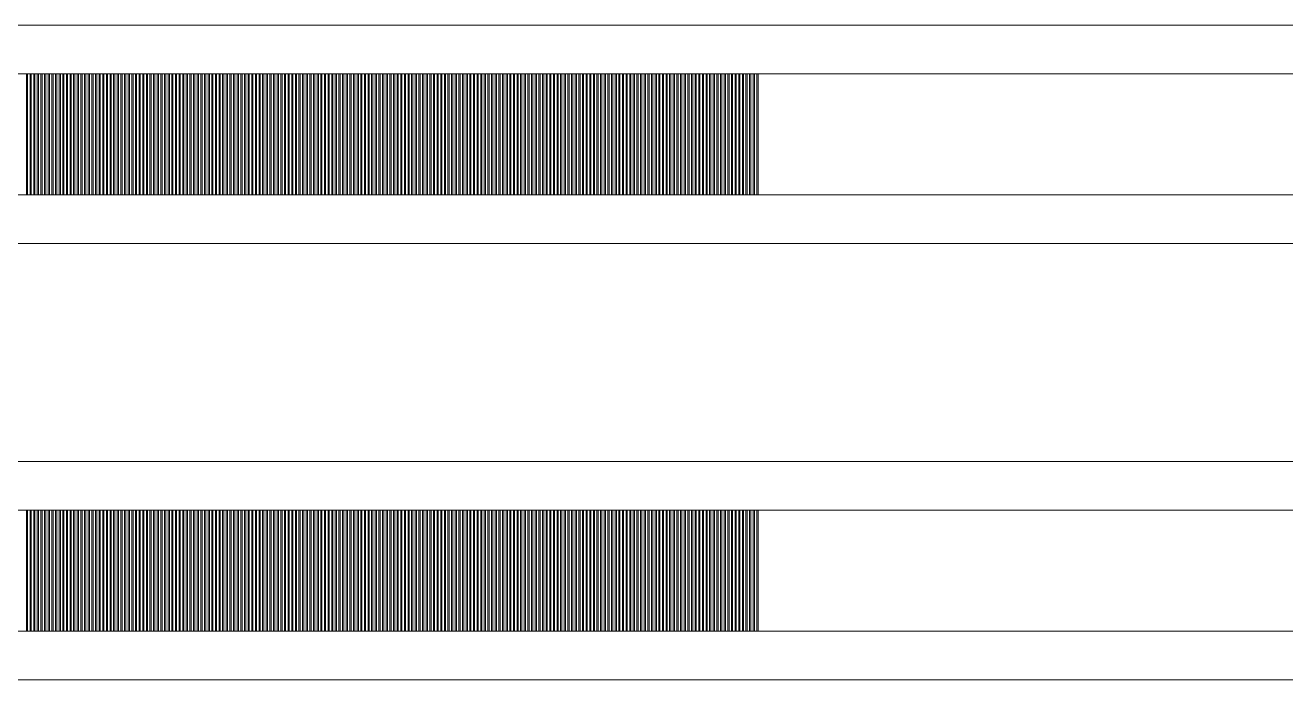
# Model space of a CAD drawing. Extents: x 1000 to 49000, y 2919 to 77300.
# Drawn here: x 40009 to 40529, y 37530 to 37800 of the extents above; entities that cross this region are included whole.
import ezdxf

# ---------------------------------------------------------------- set-up
doc = ezdxf.new("R2010")
doc.units = 13
doc.layers.add('Outer', color=1, linetype='Continuous', lineweight=0, true_color=0xff0000)

msp = doc.modelspace()

# ---------------------------------------------------------------- linework, layer by layer
at = {"layer": 'Outer'}
for points in [[(39830, 37780), (39830, 37800), (41340, 37800), (41340, 37780), (39830, 37780)], [(40010, 37730), (40009.5, 37730), (40009.5, 37780), (40010, 37780), (40010, 37730)], [(40011.5, 37730), (40011, 37730), (40011, 37780), (40011.5, 37780), (40011.5, 37730)], [(40013, 37730), (40012.5, 37730), (40012.5, 37780), (40013, 37780), (40013, 37730)], [(40014.5, 37730), (40014, 37730), (40014, 37780), (40014.5, 37780), (40014.5, 37730)], [(40016, 37730), (40015.5, 37730), (40015.5, 37780), (40016, 37780), (40016, 37730)], [(40017.5, 37730), (40017, 37730), (40017, 37780), (40017.5, 37780), (40017.5, 37730)], [(40019, 37730), (40018.5, 37730), (40018.5, 37780), (40019, 37780), (40019, 37730)], [(40020.5, 37730), (40020, 37730), (40020, 37780), (40020.5, 37780), (40020.5, 37730)], [(40022, 37730), (40021.5, 37730), (40021.5, 37780), (40022, 37780), (40022, 37730)], [(40023.5, 37730), (40023, 37730), (40023, 37780), (40023.5, 37780), (40023.5, 37730)], [(40025, 37730), (40024.5, 37730), (40024.5, 37780), (40025, 37780), (40025, 37730)], [(40026.5, 37730), (40026, 37730), (40026, 37780), (40026.5, 37780), (40026.5, 37730)], [(40028, 37730), (40027.5, 37730), (40027.5, 37780), (40028, 37780), (40028, 37730)], [(40029.5, 37730), (40029, 37730), (40029, 37780), (40029.5, 37780), (40029.5, 37730)], [(40031, 37730), (40030.5, 37730), (40030.5, 37780), (40031, 37780), (40031, 37730)], [(40032.5, 37730), (40032, 37730), (40032, 37780), (40032.5, 37780), (40032.5, 37730)], [(40034, 37730), (40033.5, 37730), (40033.5, 37780), (40034, 37780), (40034, 37730)], [(40035.5, 37730), (40035, 37730), (40035, 37780), (40035.5, 37780), (40035.5, 37730)], [(40037, 37730), (40036.5, 37730), (40036.5, 37780), (40037, 37780), (40037, 37730)], [(40038.5, 37730), (40038, 37730), (40038, 37780), (40038.5, 37780), (40038.5, 37730)], [(40040, 37730), (40039.5, 37730), (40039.5, 37780), (40040, 37780), (40040, 37730)], [(40041.5, 37730), (40041, 37730), (40041, 37780), (40041.5, 37780), (40041.5, 37730)], [(40043, 37730), (40042.5, 37730), (40042.5, 37780), (40043, 37780), (40043, 37730)], [(40044.5, 37730), (40044, 37730), (40044, 37780), (40044.5, 37780), (40044.5, 37730)], [(40046, 37730), (40045.5, 37730), (40045.5, 37780), (40046, 37780), (40046, 37730)], [(40047.5, 37730), (40047, 37730), (40047, 37780), (40047.5, 37780), (40047.5, 37730)], [(40049, 37730), (40048.5, 37730), (40048.5, 37780), (40049, 37780), (40049, 37730)], [(40050.5, 37730), (40050, 37730), (40050, 37780), (40050.5, 37780), (40050.5, 37730)], [(40052, 37730), (40051.5, 37730), (40051.5, 37780), (40052, 37780), (40052, 37730)], [(40053.5, 37730), (40053, 37730), (40053, 37780), (40053.5, 37780), (40053.5, 37730)], [(40055, 37730), (40054.5, 37730), (40054.5, 37780), (40055, 37780), (40055, 37730)], [(40056.5, 37730), (40056, 37730), (40056, 37780), (40056.5, 37780), (40056.5, 37730)], [(40058, 37730), (40057.5, 37730), (40057.5, 37780), (40058, 37780), (40058, 37730)], [(40059.5, 37730), (40059, 37730), (40059, 37780), (40059.5, 37780), (40059.5, 37730)], [(40061, 37730), (40060.5, 37730), (40060.5, 37780), (40061, 37780), (40061, 37730)], [(40062.5, 37730), (40062, 37730), (40062, 37780), (40062.5, 37780), (40062.5, 37730)], [(40064, 37730), (40063.5, 37730), (40063.5, 37780), (40064, 37780), (40064, 37730)], [(40065.5, 37730), (40065, 37730), (40065, 37780), (40065.5, 37780), (40065.5, 37730)], [(40067, 37730), (40066.5, 37730), (40066.5, 37780), (40067, 37780), (40067, 37730)], [(40068.5, 37730), (40068, 37730), (40068, 37780), (40068.5, 37780), (40068.5, 37730)], [(40070, 37730), (40069.5, 37730), (40069.5, 37780), (40070, 37780), (40070, 37730)], [(40071.5, 37730), (40071, 37730), (40071, 37780), (40071.5, 37780), (40071.5, 37730)], [(40073, 37730), (40072.5, 37730), (40072.5, 37780), (40073, 37780), (40073, 37730)], [(40074.5, 37730), (40074, 37730), (40074, 37780), (40074.5, 37780), (40074.5, 37730)], [(40076, 37730), (40075.5, 37730), (40075.5, 37780), (40076, 37780), (40076, 37730)], [(40077.5, 37730), (40077, 37730), (40077, 37780), (40077.5, 37780), (40077.5, 37730)], [(40079, 37730), (40078.5, 37730), (40078.5, 37780), (40079, 37780), (40079, 37730)], [(40080.5, 37730), (40080, 37730), (40080, 37780), (40080.5, 37780), (40080.5, 37730)], [(40082, 37730), (40081.5, 37730), (40081.5, 37780), (40082, 37780), (40082, 37730)], [(40083.5, 37730), (40083, 37730), (40083, 37780), (40083.5, 37780), (40083.5, 37730)], [(40085, 37730), (40084.5, 37730), (40084.5, 37780), (40085, 37780), (40085, 37730)], [(40086.5, 37730), (40086, 37730), (40086, 37780), (40086.5, 37780), (40086.5, 37730)], [(40088, 37730), (40087.5, 37730), (40087.5, 37780), (40088, 37780), (40088, 37730)], [(40089.5, 37730), (40089, 37730), (40089, 37780), (40089.5, 37780), (40089.5, 37730)], [(40091, 37730), (40090.5, 37730), (40090.5, 37780), (40091, 37780), (40091, 37730)], [(40092.5, 37730), (40092, 37730), (40092, 37780), (40092.5, 37780), (40092.5, 37730)], [(40094, 37730), (40093.5, 37730), (40093.5, 37780), (40094, 37780), (40094, 37730)], [(40095.5, 37730), (40095, 37730), (40095, 37780), (40095.5, 37780), (40095.5, 37730)], [(40097, 37730), (40096.5, 37730), (40096.5, 37780), (40097, 37780), (40097, 37730)], [(40098.5, 37730), (40098, 37730), (40098, 37780), (40098.5, 37780), (40098.5, 37730)], [(40100, 37730), (40099.5, 37730), (40099.5, 37780), (40100, 37780), (40100, 37730)], [(40101.5, 37730), (40101, 37730), (40101, 37780), (40101.5, 37780), (40101.5, 37730)], [(40103, 37730), (40102.5, 37730), (40102.5, 37780), (40103, 37780), (40103, 37730)], [(40104.5, 37730), (40104, 37730), (40104, 37780), (40104.5, 37780), (40104.5, 37730)], [(40106, 37730), (40105.5, 37730), (40105.5, 37780), (40106, 37780), (40106, 37730)], [(40107.5, 37730), (40107, 37730), (40107, 37780), (40107.5, 37780), (40107.5, 37730)], [(40109, 37730), (40108.5, 37730), (40108.5, 37780), (40109, 37780), (40109, 37730)], [(40110.5, 37730), (40110, 37730), (40110, 37780), (40110.5, 37780), (40110.5, 37730)], [(40112, 37730), (40111.5, 37730), (40111.5, 37780), (40112, 37780), (40112, 37730)], [(40113.5, 37730), (40113, 37730), (40113, 37780), (40113.5, 37780), (40113.5, 37730)], [(40115, 37730), (40114.5, 37730), (40114.5, 37780), (40115, 37780), (40115, 37730)], [(40116.5, 37730), (40116, 37730), (40116, 37780), (40116.5, 37780), (40116.5, 37730)], [(40118, 37730), (40117.5, 37730), (40117.5, 37780), (40118, 37780), (40118, 37730)], [(40119.5, 37730), (40119, 37730), (40119, 37780), (40119.5, 37780), (40119.5, 37730)], [(40121, 37730), (40120.5, 37730), (40120.5, 37780), (40121, 37780), (40121, 37730)], [(40122.5, 37730), (40122, 37730), (40122, 37780), (40122.5, 37780), (40122.5, 37730)], [(40124, 37730), (40123.5, 37730), (40123.5, 37780), (40124, 37780), (40124, 37730)], [(40125.5, 37730), (40125, 37730), (40125, 37780), (40125.5, 37780), (40125.5, 37730)], [(40127, 37730), (40126.5, 37730), (40126.5, 37780), (40127, 37780), (40127, 37730)], [(40128.5, 37730), (40128, 37730), (40128, 37780), (40128.5, 37780), (40128.5, 37730)], [(40130, 37730), (40129.5, 37730), (40129.5, 37780), (40130, 37780), (40130, 37730)], [(40131.5, 37730), (40131, 37730), (40131, 37780), (40131.5, 37780), (40131.5, 37730)], [(40133, 37730), (40132.5, 37730), (40132.5, 37780), (40133, 37780), (40133, 37730)], [(40134.5, 37730), (40134, 37730), (40134, 37780), (40134.5, 37780), (40134.5, 37730)], [(40136, 37730), (40135.5, 37730), (40135.5, 37780), (40136, 37780), (40136, 37730)], [(40137.5, 37730), (40137, 37730), (40137, 37780), (40137.5, 37780), (40137.5, 37730)], [(40139, 37730), (40138.5, 37730), (40138.5, 37780), (40139, 37780), (40139, 37730)], [(40140.5, 37730), (40140, 37730), (40140, 37780), (40140.5, 37780), (40140.5, 37730)], [(40142, 37730), (40141.5, 37730), (40141.5, 37780), (40142, 37780), (40142, 37730)], [(40143.5, 37730), (40143, 37730), (40143, 37780), (40143.5, 37780), (40143.5, 37730)], [(40145, 37730), (40144.5, 37730), (40144.5, 37780), (40145, 37780), (40145, 37730)], [(40146.5, 37730), (40146, 37730), (40146, 37780), (40146.5, 37780), (40146.5, 37730)], [(40148, 37730), (40147.5, 37730), (40147.5, 37780), (40148, 37780), (40148, 37730)], [(40149.5, 37730), (40149, 37730), (40149, 37780), (40149.5, 37780), (40149.5, 37730)], [(40151, 37730), (40150.5, 37730), (40150.5, 37780), (40151, 37780), (40151, 37730)], [(40152.5, 37730), (40152, 37730), (40152, 37780), (40152.5, 37780), (40152.5, 37730)], [(40154, 37730), (40153.5, 37730), (40153.5, 37780), (40154, 37780), (40154, 37730)], [(40155.5, 37730), (40155, 37730), (40155, 37780), (40155.5, 37780), (40155.5, 37730)], [(40157, 37730), (40156.5, 37730), (40156.5, 37780), (40157, 37780), (40157, 37730)], [(40158.5, 37730), (40158, 37730), (40158, 37780), (40158.5, 37780), (40158.5, 37730)], [(40160, 37730), (40159.5, 37730), (40159.5, 37780), (40160, 37780), (40160, 37730)], [(40161.5, 37730), (40161, 37730), (40161, 37780), (40161.5, 37780), (40161.5, 37730)], [(40163, 37730), (40162.5, 37730), (40162.5, 37780), (40163, 37780), (40163, 37730)], [(40164.5, 37730), (40164, 37730), (40164, 37780), (40164.5, 37780), (40164.5, 37730)], [(40166, 37730), (40165.5, 37730), (40165.5, 37780), (40166, 37780), (40166, 37730)], [(40167.5, 37730), (40167, 37730), (40167, 37780), (40167.5, 37780), (40167.5, 37730)], [(40169, 37730), (40168.5, 37730), (40168.5, 37780), (40169, 37780), (40169, 37730)], [(40170.5, 37730), (40170, 37730), (40170, 37780), (40170.5, 37780), (40170.5, 37730)], [(40172, 37730), (40171.5, 37730), (40171.5, 37780), (40172, 37780), (40172, 37730)], [(40173.5, 37730), (40173, 37730), (40173, 37780), (40173.5, 37780), (40173.5, 37730)], [(40175, 37730), (40174.5, 37730), (40174.5, 37780), (40175, 37780), (40175, 37730)], [(40176.5, 37730), (40176, 37730), (40176, 37780), (40176.5, 37780), (40176.5, 37730)], [(40178, 37730), (40177.5, 37730), (40177.5, 37780), (40178, 37780), (40178, 37730)], [(40179.5, 37730), (40179, 37730), (40179, 37780), (40179.5, 37780), (40179.5, 37730)], [(40181, 37730), (40180.5, 37730), (40180.5, 37780), (40181, 37780), (40181, 37730)], [(40182.5, 37730), (40182, 37730), (40182, 37780), (40182.5, 37780), (40182.5, 37730)], [(40184, 37730), (40183.5, 37730), (40183.5, 37780), (40184, 37780), (40184, 37730)], [(40185.5, 37730), (40185, 37730), (40185, 37780), (40185.5, 37780), (40185.5, 37730)], [(40187, 37730), (40186.5, 37730), (40186.5, 37780), (40187, 37780), (40187, 37730)], [(40188.5, 37730), (40188, 37730), (40188, 37780), (40188.5, 37780), (40188.5, 37730)], [(40190, 37730), (40189.5, 37730), (40189.5, 37780), (40190, 37780), (40190, 37730)], [(40191.5, 37730), (40191, 37730), (40191, 37780), (40191.5, 37780), (40191.5, 37730)], [(40193, 37730), (40192.5, 37730), (40192.5, 37780), (40193, 37780), (40193, 37730)], [(40194.5, 37730), (40194, 37730), (40194, 37780), (40194.5, 37780), (40194.5, 37730)], [(40196, 37730), (40195.5, 37730), (40195.5, 37780), (40196, 37780), (40196, 37730)], [(40197.5, 37730), (40197, 37730), (40197, 37780), (40197.5, 37780), (40197.5, 37730)], [(40199, 37730), (40198.5, 37730), (40198.5, 37780), (40199, 37780), (40199, 37730)], [(40200.5, 37730), (40200, 37730), (40200, 37780), (40200.5, 37780), (40200.5, 37730)], [(40202, 37730), (40201.5, 37730), (40201.5, 37780), (40202, 37780), (40202, 37730)], [(40203.5, 37730), (40203, 37730), (40203, 37780), (40203.5, 37780), (40203.5, 37730)], [(40205, 37730), (40204.5, 37730), (40204.5, 37780), (40205, 37780), (40205, 37730)], [(40206.5, 37730), (40206, 37730), (40206, 37780), (40206.5, 37780), (40206.5, 37730)], [(40208, 37730), (40207.5, 37730), (40207.5, 37780), (40208, 37780), (40208, 37730)], [(40209.5, 37730), (40209, 37730), (40209, 37780), (40209.5, 37780), (40209.5, 37730)], [(40211, 37730), (40210.5, 37730), (40210.5, 37780), (40211, 37780), (40211, 37730)], [(40212.5, 37730), (40212, 37730), (40212, 37780), (40212.5, 37780), (40212.5, 37730)], [(40214, 37730), (40213.5, 37730), (40213.5, 37780), (40214, 37780), (40214, 37730)], [(40215.5, 37730), (40215, 37730), (40215, 37780), (40215.5, 37780), (40215.5, 37730)], [(40217, 37730), (40216.5, 37730), (40216.5, 37780), (40217, 37780), (40217, 37730)], [(40218.5, 37730), (40218, 37730), (40218, 37780), (40218.5, 37780), (40218.5, 37730)], [(40220, 37730), (40219.5, 37730), (40219.5, 37780), (40220, 37780), (40220, 37730)], [(40221.5, 37730), (40221, 37730), (40221, 37780), (40221.5, 37780), (40221.5, 37730)], [(40223, 37730), (40222.5, 37730), (40222.5, 37780), (40223, 37780), (40223, 37730)], [(40224.5, 37730), (40224, 37730), (40224, 37780), (40224.5, 37780), (40224.5, 37730)], [(40226, 37730), (40225.5, 37730), (40225.5, 37780), (40226, 37780), (40226, 37730)], [(40227.5, 37730), (40227, 37730), (40227, 37780), (40227.5, 37780), (40227.5, 37730)], [(40229, 37730), (40228.5, 37730), (40228.5, 37780), (40229, 37780), (40229, 37730)], [(40230.5, 37730), (40230, 37730), (40230, 37780), (40230.5, 37780), (40230.5, 37730)], [(40232, 37730), (40231.5, 37730), (40231.5, 37780), (40232, 37780), (40232, 37730)], [(40233.5, 37730), (40233, 37730), (40233, 37780), (40233.5, 37780), (40233.5, 37730)], [(40235, 37730), (40234.5, 37730), (40234.5, 37780), (40235, 37780), (40235, 37730)], [(40236.5, 37730), (40236, 37730), (40236, 37780), (40236.5, 37780), (40236.5, 37730)], [(40238, 37730), (40237.5, 37730), (40237.5, 37780), (40238, 37780), (40238, 37730)], [(40239.5, 37730), (40239, 37730), (40239, 37780), (40239.5, 37780), (40239.5, 37730)], [(40241, 37730), (40240.5, 37730), (40240.5, 37780), (40241, 37780), (40241, 37730)], [(40242.5, 37730), (40242, 37730), (40242, 37780), (40242.5, 37780), (40242.5, 37730)], [(40244, 37730), (40243.5, 37730), (40243.5, 37780), (40244, 37780), (40244, 37730)], [(40245.5, 37730), (40245, 37730), (40245, 37780), (40245.5, 37780), (40245.5, 37730)], [(40247, 37730), (40246.5, 37730), (40246.5, 37780), (40247, 37780), (40247, 37730)], [(40248.5, 37730), (40248, 37730), (40248, 37780), (40248.5, 37780), (40248.5, 37730)], [(40250, 37730), (40249.5, 37730), (40249.5, 37780), (40250, 37780), (40250, 37730)], [(40251.5, 37730), (40251, 37730), (40251, 37780), (40251.5, 37780), (40251.5, 37730)], [(40253, 37730), (40252.5, 37730), (40252.5, 37780), (40253, 37780), (40253, 37730)], [(40254.5, 37730), (40254, 37730), (40254, 37780), (40254.5, 37780), (40254.5, 37730)], [(40256, 37730), (40255.5, 37730), (40255.5, 37780), (40256, 37780), (40256, 37730)], [(40257.5, 37730), (40257, 37730), (40257, 37780), (40257.5, 37780), (40257.5, 37730)], [(40259, 37730), (40258.5, 37730), (40258.5, 37780), (40259, 37780), (40259, 37730)], [(40260.5, 37730), (40260, 37730), (40260, 37780), (40260.5, 37780), (40260.5, 37730)], [(40262, 37730), (40261.5, 37730), (40261.5, 37780), (40262, 37780), (40262, 37730)], [(40263.5, 37730), (40263, 37730), (40263, 37780), (40263.5, 37780), (40263.5, 37730)], [(40265, 37730), (40264.5, 37730), (40264.5, 37780), (40265, 37780), (40265, 37730)], [(40266.5, 37730), (40266, 37730), (40266, 37780), (40266.5, 37780), (40266.5, 37730)], [(40268, 37730), (40267.5, 37730), (40267.5, 37780), (40268, 37780), (40268, 37730)], [(40269.5, 37730), (40269, 37730), (40269, 37780), (40269.5, 37780), (40269.5, 37730)], [(40271, 37730), (40270.5, 37730), (40270.5, 37780), (40271, 37780), (40271, 37730)], [(40272.5, 37730), (40272, 37730), (40272, 37780), (40272.5, 37780), (40272.5, 37730)], [(40274, 37730), (40273.5, 37730), (40273.5, 37780), (40274, 37780), (40274, 37730)], [(40275.5, 37730), (40275, 37730), (40275, 37780), (40275.5, 37780), (40275.5, 37730)], [(40277, 37730), (40276.5, 37730), (40276.5, 37780), (40277, 37780), (40277, 37730)], [(40278.5, 37730), (40278, 37730), (40278, 37780), (40278.5, 37780), (40278.5, 37730)], [(40280, 37730), (40279.5, 37730), (40279.5, 37780), (40280, 37780), (40280, 37730)], [(40281.5, 37730), (40281, 37730), (40281, 37780), (40281.5, 37780), (40281.5, 37730)], [(40283, 37730), (40282.5, 37730), (40282.5, 37780), (40283, 37780), (40283, 37730)], [(40284.5, 37730), (40284, 37730), (40284, 37780), (40284.5, 37780), (40284.5, 37730)], [(40286, 37730), (40285.5, 37730), (40285.5, 37780), (40286, 37780), (40286, 37730)], [(40287.5, 37730), (40287, 37730), (40287, 37780), (40287.5, 37780), (40287.5, 37730)], [(40289, 37730), (40288.5, 37730), (40288.5, 37780), (40289, 37780), (40289, 37730)], [(40290.5, 37730), (40290, 37730), (40290, 37780), (40290.5, 37780), (40290.5, 37730)], [(40292, 37730), (40291.5, 37730), (40291.5, 37780), (40292, 37780), (40292, 37730)], [(40293.5, 37730), (40293, 37730), (40293, 37780), (40293.5, 37780), (40293.5, 37730)], [(40295, 37730), (40294.5, 37730), (40294.5, 37780), (40295, 37780), (40295, 37730)], [(40296.5, 37730), (40296, 37730), (40296, 37780), (40296.5, 37780), (40296.5, 37730)], [(40298, 37730), (40297.5, 37730), (40297.5, 37780), (40298, 37780), (40298, 37730)], [(40299.5, 37730), (40299, 37730), (40299, 37780), (40299.5, 37780), (40299.5, 37730)], [(40301, 37730), (40300.5, 37730), (40300.5, 37780), (40301, 37780), (40301, 37730)], [(40302.5, 37730), (40302, 37730), (40302, 37780), (40302.5, 37780), (40302.5, 37730)], [(40304, 37730), (40303.5, 37730), (40303.5, 37780), (40304, 37780), (40304, 37730)], [(40305.5, 37730), (40305, 37730), (40305, 37780), (40305.5, 37780), (40305.5, 37730)], [(40307, 37730), (40306.5, 37730), (40306.5, 37780), (40307, 37780), (40307, 37730)], [(40308.5, 37730), (40308, 37730), (40308, 37780), (40308.5, 37780), (40308.5, 37730)], [(40310, 37730), (40309.5, 37730), (40309.5, 37780), (40310, 37780), (40310, 37730)], [(40311.5, 37730), (40311, 37730), (40311, 37780), (40311.5, 37780), (40311.5, 37730)], [(39830, 37730), (39830, 37710), (41340, 37710), (41340, 37730), (39830, 37730)], [(39830, 37600), (39830, 37620), (41340, 37620), (41340, 37600), (39830, 37600)], [(40010, 37550), (40009.5, 37550), (40009.5, 37600), (40010, 37600), (40010, 37550)], [(40011.5, 37550), (40011, 37550), (40011, 37600), (40011.5, 37600), (40011.5, 37550)], [(40013, 37550), (40012.5, 37550), (40012.5, 37600), (40013, 37600), (40013, 37550)], [(40014.5, 37550), (40014, 37550), (40014, 37600), (40014.5, 37600), (40014.5, 37550)], [(40016, 37550), (40015.5, 37550), (40015.5, 37600), (40016, 37600), (40016, 37550)], [(40017.5, 37550), (40017, 37550), (40017, 37600), (40017.5, 37600), (40017.5, 37550)], [(40019, 37550), (40018.5, 37550), (40018.5, 37600), (40019, 37600), (40019, 37550)], [(40020.5, 37550), (40020, 37550), (40020, 37600), (40020.5, 37600), (40020.5, 37550)], [(40022, 37550), (40021.5, 37550), (40021.5, 37600), (40022, 37600), (40022, 37550)], [(40023.5, 37550), (40023, 37550), (40023, 37600), (40023.5, 37600), (40023.5, 37550)], [(40025, 37550), (40024.5, 37550), (40024.5, 37600), (40025, 37600), (40025, 37550)], [(40026.5, 37550), (40026, 37550), (40026, 37600), (40026.5, 37600), (40026.5, 37550)], [(40028, 37550), (40027.5, 37550), (40027.5, 37600), (40028, 37600), (40028, 37550)], [(40029.5, 37550), (40029, 37550), (40029, 37600), (40029.5, 37600), (40029.5, 37550)], [(40031, 37550), (40030.5, 37550), (40030.5, 37600), (40031, 37600), (40031, 37550)], [(40032.5, 37550), (40032, 37550), (40032, 37600), (40032.5, 37600), (40032.5, 37550)], [(40034, 37550), (40033.5, 37550), (40033.5, 37600), (40034, 37600), (40034, 37550)], [(40035.5, 37550), (40035, 37550), (40035, 37600), (40035.5, 37600), (40035.5, 37550)], [(40037, 37550), (40036.5, 37550), (40036.5, 37600), (40037, 37600), (40037, 37550)], [(40038.5, 37550), (40038, 37550), (40038, 37600), (40038.5, 37600), (40038.5, 37550)], [(40040, 37550), (40039.5, 37550), (40039.5, 37600), (40040, 37600), (40040, 37550)], [(40041.5, 37550), (40041, 37550), (40041, 37600), (40041.5, 37600), (40041.5, 37550)], [(40043, 37550), (40042.5, 37550), (40042.5, 37600), (40043, 37600), (40043, 37550)], [(40044.5, 37550), (40044, 37550), (40044, 37600), (40044.5, 37600), (40044.5, 37550)], [(40046, 37550), (40045.5, 37550), (40045.5, 37600), (40046, 37600), (40046, 37550)], [(40047.5, 37550), (40047, 37550), (40047, 37600), (40047.5, 37600), (40047.5, 37550)], [(40049, 37550), (40048.5, 37550), (40048.5, 37600), (40049, 37600), (40049, 37550)], [(40050.5, 37550), (40050, 37550), (40050, 37600), (40050.5, 37600), (40050.5, 37550)], [(40052, 37550), (40051.5, 37550), (40051.5, 37600), (40052, 37600), (40052, 37550)], [(40053.5, 37550), (40053, 37550), (40053, 37600), (40053.5, 37600), (40053.5, 37550)], [(40055, 37550), (40054.5, 37550), (40054.5, 37600), (40055, 37600), (40055, 37550)], [(40056.5, 37550), (40056, 37550), (40056, 37600), (40056.5, 37600), (40056.5, 37550)], [(40058, 37550), (40057.5, 37550), (40057.5, 37600), (40058, 37600), (40058, 37550)], [(40059.5, 37550), (40059, 37550), (40059, 37600), (40059.5, 37600), (40059.5, 37550)], [(40061, 37550), (40060.5, 37550), (40060.5, 37600), (40061, 37600), (40061, 37550)], [(40062.5, 37550), (40062, 37550), (40062, 37600), (40062.5, 37600), (40062.5, 37550)], [(40064, 37550), (40063.5, 37550), (40063.5, 37600), (40064, 37600), (40064, 37550)], [(40065.5, 37550), (40065, 37550), (40065, 37600), (40065.5, 37600), (40065.5, 37550)], [(40067, 37550), (40066.5, 37550), (40066.5, 37600), (40067, 37600), (40067, 37550)], [(40068.5, 37550), (40068, 37550), (40068, 37600), (40068.5, 37600), (40068.5, 37550)], [(40070, 37550), (40069.5, 37550), (40069.5, 37600), (40070, 37600), (40070, 37550)], [(40071.5, 37550), (40071, 37550), (40071, 37600), (40071.5, 37600), (40071.5, 37550)], [(40073, 37550), (40072.5, 37550), (40072.5, 37600), (40073, 37600), (40073, 37550)], [(40074.5, 37550), (40074, 37550), (40074, 37600), (40074.5, 37600), (40074.5, 37550)], [(40076, 37550), (40075.5, 37550), (40075.5, 37600), (40076, 37600), (40076, 37550)], [(40077.5, 37550), (40077, 37550), (40077, 37600), (40077.5, 37600), (40077.5, 37550)], [(40079, 37550), (40078.5, 37550), (40078.5, 37600), (40079, 37600), (40079, 37550)], [(40080.5, 37550), (40080, 37550), (40080, 37600), (40080.5, 37600), (40080.5, 37550)], [(40082, 37550), (40081.5, 37550), (40081.5, 37600), (40082, 37600), (40082, 37550)], [(40083.5, 37550), (40083, 37550), (40083, 37600), (40083.5, 37600), (40083.5, 37550)], [(40085, 37550), (40084.5, 37550), (40084.5, 37600), (40085, 37600), (40085, 37550)], [(40086.5, 37550), (40086, 37550), (40086, 37600), (40086.5, 37600), (40086.5, 37550)], [(40088, 37550), (40087.5, 37550), (40087.5, 37600), (40088, 37600), (40088, 37550)], [(40089.5, 37550), (40089, 37550), (40089, 37600), (40089.5, 37600), (40089.5, 37550)], [(40091, 37550), (40090.5, 37550), (40090.5, 37600), (40091, 37600), (40091, 37550)], [(40092.5, 37550), (40092, 37550), (40092, 37600), (40092.5, 37600), (40092.5, 37550)], [(40094, 37550), (40093.5, 37550), (40093.5, 37600), (40094, 37600), (40094, 37550)], [(40095.5, 37550), (40095, 37550), (40095, 37600), (40095.5, 37600), (40095.5, 37550)], [(40097, 37550), (40096.5, 37550), (40096.5, 37600), (40097, 37600), (40097, 37550)], [(40098.5, 37550), (40098, 37550), (40098, 37600), (40098.5, 37600), (40098.5, 37550)], [(40100, 37550), (40099.5, 37550), (40099.5, 37600), (40100, 37600), (40100, 37550)], [(40101.5, 37550), (40101, 37550), (40101, 37600), (40101.5, 37600), (40101.5, 37550)], [(40103, 37550), (40102.5, 37550), (40102.5, 37600), (40103, 37600), (40103, 37550)], [(40104.5, 37550), (40104, 37550), (40104, 37600), (40104.5, 37600), (40104.5, 37550)], [(40106, 37550), (40105.5, 37550), (40105.5, 37600), (40106, 37600), (40106, 37550)], [(40107.5, 37550), (40107, 37550), (40107, 37600), (40107.5, 37600), (40107.5, 37550)], [(40109, 37550), (40108.5, 37550), (40108.5, 37600), (40109, 37600), (40109, 37550)], [(40110.5, 37550), (40110, 37550), (40110, 37600), (40110.5, 37600), (40110.5, 37550)], [(40112, 37550), (40111.5, 37550), (40111.5, 37600), (40112, 37600), (40112, 37550)], [(40113.5, 37550), (40113, 37550), (40113, 37600), (40113.5, 37600), (40113.5, 37550)], [(40115, 37550), (40114.5, 37550), (40114.5, 37600), (40115, 37600), (40115, 37550)], [(40116.5, 37550), (40116, 37550), (40116, 37600), (40116.5, 37600), (40116.5, 37550)], [(40118, 37550), (40117.5, 37550), (40117.5, 37600), (40118, 37600), (40118, 37550)], [(40119.5, 37550), (40119, 37550), (40119, 37600), (40119.5, 37600), (40119.5, 37550)], [(40121, 37550), (40120.5, 37550), (40120.5, 37600), (40121, 37600), (40121, 37550)], [(40122.5, 37550), (40122, 37550), (40122, 37600), (40122.5, 37600), (40122.5, 37550)], [(40124, 37550), (40123.5, 37550), (40123.5, 37600), (40124, 37600), (40124, 37550)], [(40125.5, 37550), (40125, 37550), (40125, 37600), (40125.5, 37600), (40125.5, 37550)], [(40127, 37550), (40126.5, 37550), (40126.5, 37600), (40127, 37600), (40127, 37550)], [(40128.5, 37550), (40128, 37550), (40128, 37600), (40128.5, 37600), (40128.5, 37550)], [(40130, 37550), (40129.5, 37550), (40129.5, 37600), (40130, 37600), (40130, 37550)], [(40131.5, 37550), (40131, 37550), (40131, 37600), (40131.5, 37600), (40131.5, 37550)], [(40133, 37550), (40132.5, 37550), (40132.5, 37600), (40133, 37600), (40133, 37550)], [(40134.5, 37550), (40134, 37550), (40134, 37600), (40134.5, 37600), (40134.5, 37550)], [(40136, 37550), (40135.5, 37550), (40135.5, 37600), (40136, 37600), (40136, 37550)], [(40137.5, 37550), (40137, 37550), (40137, 37600), (40137.5, 37600), (40137.5, 37550)], [(40139, 37550), (40138.5, 37550), (40138.5, 37600), (40139, 37600), (40139, 37550)], [(40140.5, 37550), (40140, 37550), (40140, 37600), (40140.5, 37600), (40140.5, 37550)], [(40142, 37550), (40141.5, 37550), (40141.5, 37600), (40142, 37600), (40142, 37550)], [(40143.5, 37550), (40143, 37550), (40143, 37600), (40143.5, 37600), (40143.5, 37550)], [(40145, 37550), (40144.5, 37550), (40144.5, 37600), (40145, 37600), (40145, 37550)], [(40146.5, 37550), (40146, 37550), (40146, 37600), (40146.5, 37600), (40146.5, 37550)], [(40148, 37550), (40147.5, 37550), (40147.5, 37600), (40148, 37600), (40148, 37550)], [(40149.5, 37550), (40149, 37550), (40149, 37600), (40149.5, 37600), (40149.5, 37550)], [(40151, 37550), (40150.5, 37550), (40150.5, 37600), (40151, 37600), (40151, 37550)], [(40152.5, 37550), (40152, 37550), (40152, 37600), (40152.5, 37600), (40152.5, 37550)], [(40154, 37550), (40153.5, 37550), (40153.5, 37600), (40154, 37600), (40154, 37550)], [(40155.5, 37550), (40155, 37550), (40155, 37600), (40155.5, 37600), (40155.5, 37550)], [(40157, 37550), (40156.5, 37550), (40156.5, 37600), (40157, 37600), (40157, 37550)], [(40158.5, 37550), (40158, 37550), (40158, 37600), (40158.5, 37600), (40158.5, 37550)], [(40160, 37550), (40159.5, 37550), (40159.5, 37600), (40160, 37600), (40160, 37550)], [(40161.5, 37550), (40161, 37550), (40161, 37600), (40161.5, 37600), (40161.5, 37550)], [(40163, 37550), (40162.5, 37550), (40162.5, 37600), (40163, 37600), (40163, 37550)], [(40164.5, 37550), (40164, 37550), (40164, 37600), (40164.5, 37600), (40164.5, 37550)], [(40166, 37550), (40165.5, 37550), (40165.5, 37600), (40166, 37600), (40166, 37550)], [(40167.5, 37550), (40167, 37550), (40167, 37600), (40167.5, 37600), (40167.5, 37550)], [(40169, 37550), (40168.5, 37550), (40168.5, 37600), (40169, 37600), (40169, 37550)], [(40170.5, 37550), (40170, 37550), (40170, 37600), (40170.5, 37600), (40170.5, 37550)], [(40172, 37550), (40171.5, 37550), (40171.5, 37600), (40172, 37600), (40172, 37550)], [(40173.5, 37550), (40173, 37550), (40173, 37600), (40173.5, 37600), (40173.5, 37550)], [(40175, 37550), (40174.5, 37550), (40174.5, 37600), (40175, 37600), (40175, 37550)], [(40176.5, 37550), (40176, 37550), (40176, 37600), (40176.5, 37600), (40176.5, 37550)], [(40178, 37550), (40177.5, 37550), (40177.5, 37600), (40178, 37600), (40178, 37550)], [(40179.5, 37550), (40179, 37550), (40179, 37600), (40179.5, 37600), (40179.5, 37550)], [(40181, 37550), (40180.5, 37550), (40180.5, 37600), (40181, 37600), (40181, 37550)], [(40182.5, 37550), (40182, 37550), (40182, 37600), (40182.5, 37600), (40182.5, 37550)], [(40184, 37550), (40183.5, 37550), (40183.5, 37600), (40184, 37600), (40184, 37550)], [(40185.5, 37550), (40185, 37550), (40185, 37600), (40185.5, 37600), (40185.5, 37550)], [(40187, 37550), (40186.5, 37550), (40186.5, 37600), (40187, 37600), (40187, 37550)], [(40188.5, 37550), (40188, 37550), (40188, 37600), (40188.5, 37600), (40188.5, 37550)], [(40190, 37550), (40189.5, 37550), (40189.5, 37600), (40190, 37600), (40190, 37550)], [(40191.5, 37550), (40191, 37550), (40191, 37600), (40191.5, 37600), (40191.5, 37550)], [(40193, 37550), (40192.5, 37550), (40192.5, 37600), (40193, 37600), (40193, 37550)], [(40194.5, 37550), (40194, 37550), (40194, 37600), (40194.5, 37600), (40194.5, 37550)], [(40196, 37550), (40195.5, 37550), (40195.5, 37600), (40196, 37600), (40196, 37550)], [(40197.5, 37550), (40197, 37550), (40197, 37600), (40197.5, 37600), (40197.5, 37550)], [(40199, 37550), (40198.5, 37550), (40198.5, 37600), (40199, 37600), (40199, 37550)], [(40200.5, 37550), (40200, 37550), (40200, 37600), (40200.5, 37600), (40200.5, 37550)], [(40202, 37550), (40201.5, 37550), (40201.5, 37600), (40202, 37600), (40202, 37550)], [(40203.5, 37550), (40203, 37550), (40203, 37600), (40203.5, 37600), (40203.5, 37550)], [(40205, 37550), (40204.5, 37550), (40204.5, 37600), (40205, 37600), (40205, 37550)], [(40206.5, 37550), (40206, 37550), (40206, 37600), (40206.5, 37600), (40206.5, 37550)], [(40208, 37550), (40207.5, 37550), (40207.5, 37600), (40208, 37600), (40208, 37550)], [(40209.5, 37550), (40209, 37550), (40209, 37600), (40209.5, 37600), (40209.5, 37550)], [(40211, 37550), (40210.5, 37550), (40210.5, 37600), (40211, 37600), (40211, 37550)], [(40212.5, 37550), (40212, 37550), (40212, 37600), (40212.5, 37600), (40212.5, 37550)], [(40214, 37550), (40213.5, 37550), (40213.5, 37600), (40214, 37600), (40214, 37550)], [(40215.5, 37550), (40215, 37550), (40215, 37600), (40215.5, 37600), (40215.5, 37550)], [(40217, 37550), (40216.5, 37550), (40216.5, 37600), (40217, 37600), (40217, 37550)], [(40218.5, 37550), (40218, 37550), (40218, 37600), (40218.5, 37600), (40218.5, 37550)], [(40220, 37550), (40219.5, 37550), (40219.5, 37600), (40220, 37600), (40220, 37550)], [(40221.5, 37550), (40221, 37550), (40221, 37600), (40221.5, 37600), (40221.5, 37550)], [(40223, 37550), (40222.5, 37550), (40222.5, 37600), (40223, 37600), (40223, 37550)], [(40224.5, 37550), (40224, 37550), (40224, 37600), (40224.5, 37600), (40224.5, 37550)], [(40226, 37550), (40225.5, 37550), (40225.5, 37600), (40226, 37600), (40226, 37550)], [(40227.5, 37550), (40227, 37550), (40227, 37600), (40227.5, 37600), (40227.5, 37550)], [(40229, 37550), (40228.5, 37550), (40228.5, 37600), (40229, 37600), (40229, 37550)], [(40230.5, 37550), (40230, 37550), (40230, 37600), (40230.5, 37600), (40230.5, 37550)], [(40232, 37550), (40231.5, 37550), (40231.5, 37600), (40232, 37600), (40232, 37550)], [(40233.5, 37550), (40233, 37550), (40233, 37600), (40233.5, 37600), (40233.5, 37550)], [(40235, 37550), (40234.5, 37550), (40234.5, 37600), (40235, 37600), (40235, 37550)], [(40236.5, 37550), (40236, 37550), (40236, 37600), (40236.5, 37600), (40236.5, 37550)], [(40238, 37550), (40237.5, 37550), (40237.5, 37600), (40238, 37600), (40238, 37550)], [(40239.5, 37550), (40239, 37550), (40239, 37600), (40239.5, 37600), (40239.5, 37550)], [(40241, 37550), (40240.5, 37550), (40240.5, 37600), (40241, 37600), (40241, 37550)], [(40242.5, 37550), (40242, 37550), (40242, 37600), (40242.5, 37600), (40242.5, 37550)], [(40244, 37550), (40243.5, 37550), (40243.5, 37600), (40244, 37600), (40244, 37550)], [(40245.5, 37550), (40245, 37550), (40245, 37600), (40245.5, 37600), (40245.5, 37550)], [(40247, 37550), (40246.5, 37550), (40246.5, 37600), (40247, 37600), (40247, 37550)], [(40248.5, 37550), (40248, 37550), (40248, 37600), (40248.5, 37600), (40248.5, 37550)], [(40250, 37550), (40249.5, 37550), (40249.5, 37600), (40250, 37600), (40250, 37550)], [(40251.5, 37550), (40251, 37550), (40251, 37600), (40251.5, 37600), (40251.5, 37550)], [(40253, 37550), (40252.5, 37550), (40252.5, 37600), (40253, 37600), (40253, 37550)], [(40254.5, 37550), (40254, 37550), (40254, 37600), (40254.5, 37600), (40254.5, 37550)], [(40256, 37550), (40255.5, 37550), (40255.5, 37600), (40256, 37600), (40256, 37550)], [(40257.5, 37550), (40257, 37550), (40257, 37600), (40257.5, 37600), (40257.5, 37550)], [(40259, 37550), (40258.5, 37550), (40258.5, 37600), (40259, 37600), (40259, 37550)], [(40260.5, 37550), (40260, 37550), (40260, 37600), (40260.5, 37600), (40260.5, 37550)], [(40262, 37550), (40261.5, 37550), (40261.5, 37600), (40262, 37600), (40262, 37550)], [(40263.5, 37550), (40263, 37550), (40263, 37600), (40263.5, 37600), (40263.5, 37550)], [(40265, 37550), (40264.5, 37550), (40264.5, 37600), (40265, 37600), (40265, 37550)], [(40266.5, 37550), (40266, 37550), (40266, 37600), (40266.5, 37600), (40266.5, 37550)], [(40268, 37550), (40267.5, 37550), (40267.5, 37600), (40268, 37600), (40268, 37550)], [(40269.5, 37550), (40269, 37550), (40269, 37600), (40269.5, 37600), (40269.5, 37550)], [(40271, 37550), (40270.5, 37550), (40270.5, 37600), (40271, 37600), (40271, 37550)], [(40272.5, 37550), (40272, 37550), (40272, 37600), (40272.5, 37600), (40272.5, 37550)], [(40274, 37550), (40273.5, 37550), (40273.5, 37600), (40274, 37600), (40274, 37550)], [(40275.5, 37550), (40275, 37550), (40275, 37600), (40275.5, 37600), (40275.5, 37550)], [(40277, 37550), (40276.5, 37550), (40276.5, 37600), (40277, 37600), (40277, 37550)], [(40278.5, 37550), (40278, 37550), (40278, 37600), (40278.5, 37600), (40278.5, 37550)], [(40280, 37550), (40279.5, 37550), (40279.5, 37600), (40280, 37600), (40280, 37550)], [(40281.5, 37550), (40281, 37550), (40281, 37600), (40281.5, 37600), (40281.5, 37550)], [(40283, 37550), (40282.5, 37550), (40282.5, 37600), (40283, 37600), (40283, 37550)], [(40284.5, 37550), (40284, 37550), (40284, 37600), (40284.5, 37600), (40284.5, 37550)], [(40286, 37550), (40285.5, 37550), (40285.5, 37600), (40286, 37600), (40286, 37550)], [(40287.5, 37550), (40287, 37550), (40287, 37600), (40287.5, 37600), (40287.5, 37550)], [(40289, 37550), (40288.5, 37550), (40288.5, 37600), (40289, 37600), (40289, 37550)], [(40290.5, 37550), (40290, 37550), (40290, 37600), (40290.5, 37600), (40290.5, 37550)], [(40292, 37550), (40291.5, 37550), (40291.5, 37600), (40292, 37600), (40292, 37550)], [(40293.5, 37550), (40293, 37550), (40293, 37600), (40293.5, 37600), (40293.5, 37550)], [(40295, 37550), (40294.5, 37550), (40294.5, 37600), (40295, 37600), (40295, 37550)], [(40296.5, 37550), (40296, 37550), (40296, 37600), (40296.5, 37600), (40296.5, 37550)], [(40298, 37550), (40297.5, 37550), (40297.5, 37600), (40298, 37600), (40298, 37550)], [(40299.5, 37550), (40299, 37550), (40299, 37600), (40299.5, 37600), (40299.5, 37550)], [(40301, 37550), (40300.5, 37550), (40300.5, 37600), (40301, 37600), (40301, 37550)], [(40302.5, 37550), (40302, 37550), (40302, 37600), (40302.5, 37600), (40302.5, 37550)], [(40304, 37550), (40303.5, 37550), (40303.5, 37600), (40304, 37600), (40304, 37550)], [(40305.5, 37550), (40305, 37550), (40305, 37600), (40305.5, 37600), (40305.5, 37550)], [(40307, 37550), (40306.5, 37550), (40306.5, 37600), (40307, 37600), (40307, 37550)], [(40308.5, 37550), (40308, 37550), (40308, 37600), (40308.5, 37600), (40308.5, 37550)], [(40310, 37550), (40309.5, 37550), (40309.5, 37600), (40310, 37600), (40310, 37550)], [(40311.5, 37550), (40311, 37550), (40311, 37600), (40311.5, 37600), (40311.5, 37550)], [(39830, 37550), (39830, 37530), (41340, 37530), (41340, 37550), (39830, 37550)]]:
    msp.add_lwpolyline(points, dxfattribs=at)

doc.saveas('drawing.dxf')
